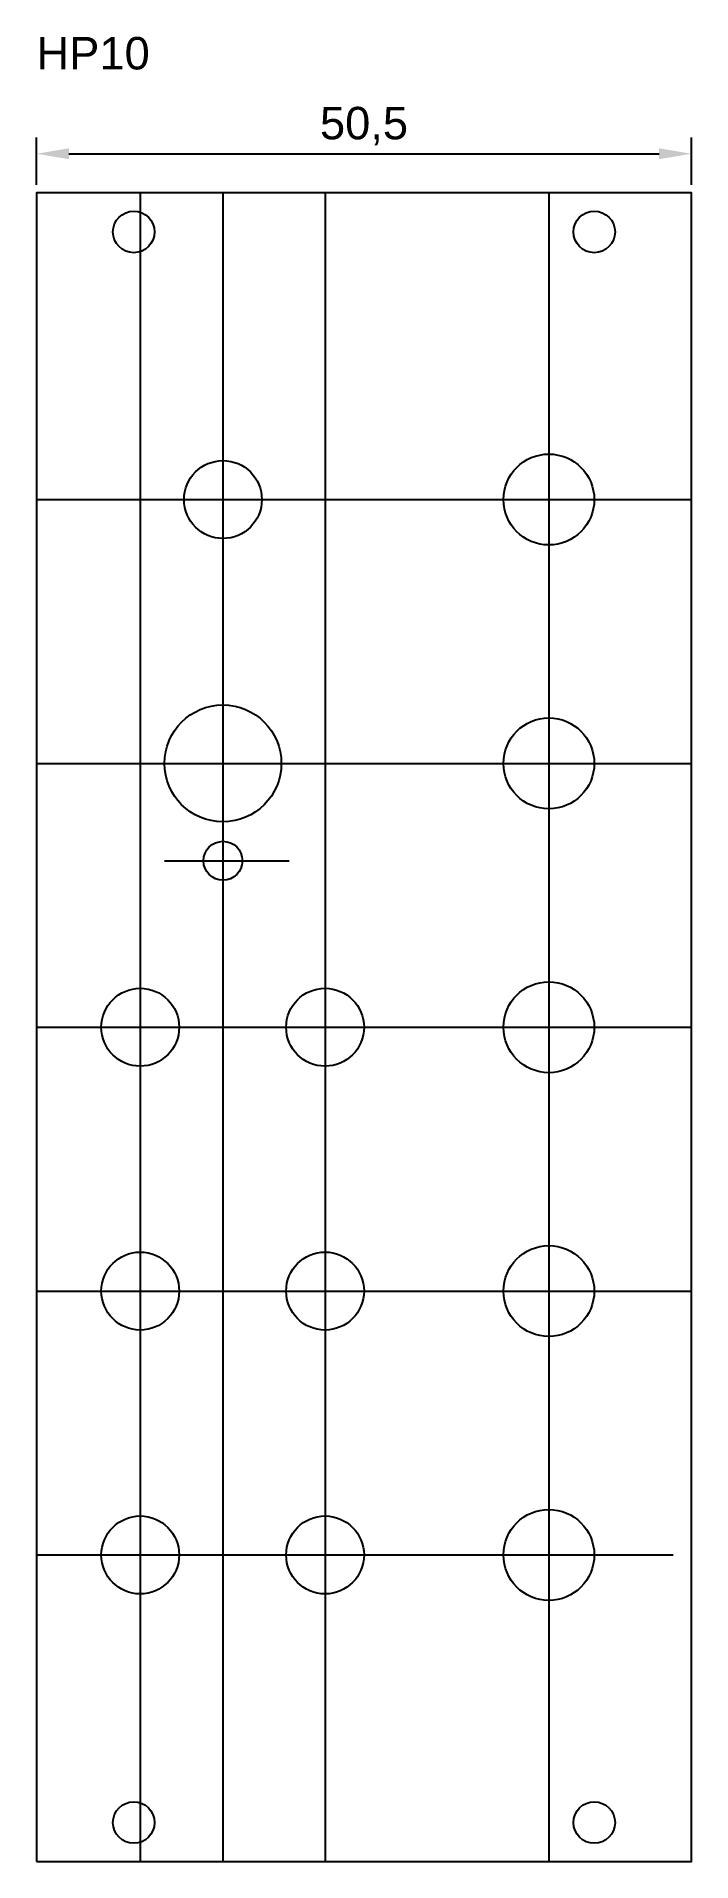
# Model space of a CAD drawing. Header units: millimetres. Extents: x 0 to 50, y 0 to 141.
import ezdxf

# ---------------------------------------------------------------- set-up
doc = ezdxf.new("R2010")
doc.units = ezdxf.units.MM
for name, color, linetype in [('01 Cuts', 7, 'Continuous'), ('03 Name', 4, 'Continuous'), ('04 Ano', 3, 'Continuous'), ('05 Hole', 6, 'Continuous'), ('10 Guide', 252, 'Continuous')]:
    doc.layers.add(name, color=color, linetype=linetype)
doc.styles.get("Standard").update_dxf_attribs({"font": 'arial.ttf'})
doc.dimstyles.new('ISO-25', dxfattribs={"dimtxt": 2.5, "dimasz": 2.5, "dimexe": 1.25, "dimexo": 0.625, "dimtad": 1, "dimtxsty": 'Standard', "dimcen": 2.5, "dimadec": 0, "dimazin": 0, "dimtfac": 1, "dimtmove": 0, "dimatfit": 3, "dimfxl": 1, "dimarcsym": 0})

# ---------------------------------------------------------------- blocks, each defined once
blk = doc.blocks.new('*D7')
at = {"layer": '04 Ano', "color": 0, "lineweight": -2, "transparency": 16777216}
for p, q in [((0, 129.12), (0, 132.77)), ((50.5, 129.12), (50.5, 132.77)), ((2.5, 131.52), (48, 131.52))]:
    blk.add_line(p, q, dxfattribs=at)
at = {"layer": '04 Ano', "color": 0, "transparency": 16777216}
for points in [[(2.5, 131.94), (2.5, 131.1), (0, 131.52)], [(48, 131.94), (48, 131.1), (50.5, 131.52)]]:
    blk.add_solid(points, dxfattribs=at)
at = {"layer": 'Defpoints', "color": 0, "transparency": 16777216}
for p in [(50.5, 131.52), (0, 128.5), (50.5, 128.5)]:
    blk.add_point(p, dxfattribs=at)
at = {"layer": '04 Ano', "color": 0, "transparency": 16777216, "insert": (25.25, 133.65), "char_height": 2.5, "attachment_point": 5}
blk.add_mtext('50,5', dxfattribs=at)
blk = doc.blocks.new('*U11')
at = {"layer": '05 Hole'}
blk.add_circle((0, 0), 3.5, dxfattribs=at)
blk = doc.blocks.new('*U12')
at = {"layer": '10 Guide', "color": 0, "linetype": 'ByBlock', "lineweight": -2, "transparency": 16777216}
for p in [(0, 81.28), (0, 60.96), (0, 40.64), (0, 20.32), (0, 0)]:
    blk.add_blockref('*U11', p, dxfattribs=at)

msp = doc.modelspace()

# ---------------------------------------------------------------- linework, layer by layer
at = {"layer": '01 Cuts'}
msp.add_lwpolyline([(0, 0), (50.5, 0), (50.5, 128.5), (0, 128.5)], close=True, dxfattribs=at)
at = {"layer": '05 Hole'}
for centre, radius in [((7.5, 125.5), 1.6), ((43, 125.5), 1.6), ((14.375, 104.89), 3), ((14.375, 84.57), 4.5), ((14.375, 77.07), 1.5), ((8, 64.25), 3), ((22.25, 64.25), 3), ((8, 43.93), 3), ((22.25, 43.93), 3), ((8, 23.61), 3), ((22.25, 23.61), 3), ((7.5, 3), 1.6), ((43, 3), 1.6)]:
    msp.add_circle(centre, radius, dxfattribs=at)
at = {"layer": '10 Guide'}
for p, q in [((8, 128.5), (8, 0)), ((14.375, 128.5), (14.375, 0)), ((22.25, 128.5), (22.25, 0)), ((39.5, 128.5), (39.5, 0)), ((0, 104.89), (50.5, 104.89)), ((0, 84.57), (50.5, 84.57)), ((9.875, 77.07), (19.48, 77.07)), ((0, 64.25), (50.5, 64.25)), ((0, 43.93), (50.5, 43.93)), ((0, 23.61), (49.089, 23.61))]:
    msp.add_line(p, q, dxfattribs=at)

# ---------------------------------------------------------------- block references
msp.add_blockref('*U12', (39.5, 23.61), dxfattribs=at)

# ---------------------------------------------------------------- texts
at = {"layer": '03 Name', "insert": (0, 140.513), "char_height": 2.5, "attachment_point": 1}
msp.add_mtext_dynamic_manual_height_columns('HP10', width=30, gutter_width=12.5, heights=[0], dxfattribs=at)

# ---------------------------------------------------------------- dimensions: what is measured, and where the dimension line sits
at = {"layer": '04 Ano'}
dim = msp.add_linear_dim(base=(50.5, 131.521), p1=(0, 128.5), p2=(50.5, 128.5), dimstyle='ISO-25', override={"dimtmove": 1}, dxfattribs=at)
dim.commit()
dim.dimension.update_dxf_attribs({"geometry": '*D7', "text_midpoint": (25.25, 133.648)})

doc.saveas('drawing.dxf')
